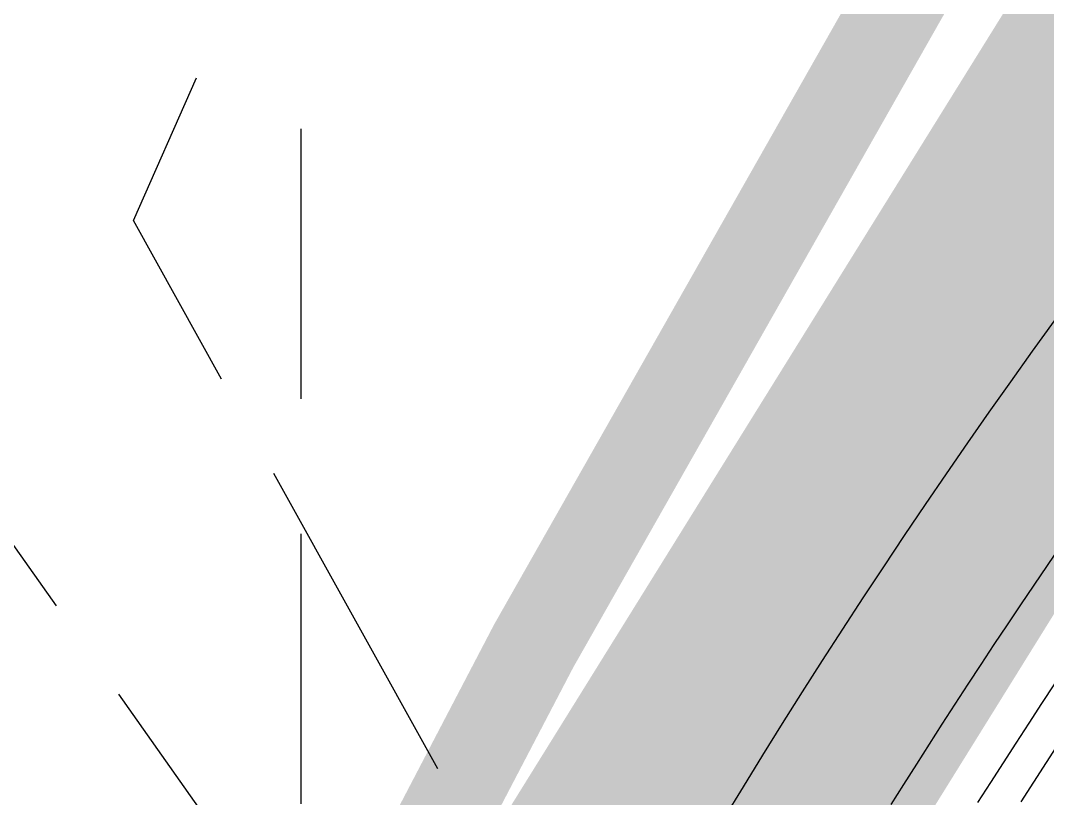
# Model space of a CAD drawing. Header units: inches. Extents: x 2439273 to 2445077, y 7048639 to 7057917.
# Drawn here: x 2442143.9 to 2442258, y 7051709.8 to 7051796.3 of the extents above; entities that cross this region are included whole.
import ezdxf

# ---------------------------------------------------------------- set-up
doc = ezdxf.new("R2010")
doc.units = ezdxf.units.IN
doc.header["$LTSCALE"] = 300
doc.header["$MEASUREMENT"] = 0
for name, pattern in [('DASHED2', [0.15, 0.1, -0.05]), ('DASHEDX2', [0.165, 0.125, -0.04]), ('HIDDEN', [0.375, 0.25, -0.125]), ('PHANTOM', [4.25, 3.5, -0.15, 0.15, -0.15, 0.15, -0.15])]:
    doc.linetypes.add(name, pattern=pattern)
for name, color, linetype in [('BOUNDARY', 24, 'PHANTOM'), ('EC', 43, 'DASHEDX2'), ('GRID', 254, 'HIDDEN'), ('LIMITS OF DISTURBANCE', 1, 'HIDDEN'), ('new', 3, 'Continuous'), ('PC', 43, 'DASHEDX2'), ('SILT FENCE', 200, 'Continuous')]:
    doc.layers.add(name, color=color, linetype=linetype)

msp = doc.modelspace()

# ---------------------------------------------------------------- linework, layer by layer
at = {"layer": 'BOUNDARY', "color": 7, "linetype": 'Continuous', "flags": 128}
msp.add_lwpolyline([(2442104.79, 7051307.16), (2442104.79, 7051307.16, -0.164597), (2442284.06, 7051796.07), (2442284.06, 7051796.07)], format="xyb", dxfattribs=at)
at = {"layer": 'EC', "color": 43, "linetype": 'DASHEDX2', "flags": 128}
msp.add_lwpolyline([(2442126.26, 7051761.89), (2442190.29, 7051671.17), (2442191.58, 7051665.28), (2442201.2, 7051669.18), (2442220.85, 7051674.88), (2442205.09, 7051686.45), (2442156.47, 7051774.06), (2442169.33, 7051803.09)], dxfattribs=at)
at = {"layer": 'GRID', "linetype": 'HIDDEN', "ltscale": 0.4}
msp.add_line((2442175.1, 7049369.26), (2442175.1, 7057765.42), dxfattribs=at)
at = {"layer": 'LIMITS OF DISTURBANCE', "linetype": 'HIDDEN', "ltscale": 0.5, "const_width": 10, "flags": 128}
msp.add_lwpolyline([(2442127.26, 7051363.13), (2442204.09, 7051407.4), (2442248.38, 7051334.22), (2442321.6, 7051300.79), (2442978.74, 7051264.65), (2442873.88, 7051467.94), (2442844.44, 7051663.98), (2442837.95, 7051847.23), (2442855.8, 7052101.84), (2442920.69, 7052448.89), (2442846.06, 7052487.81), (2442745.47, 7052429.43), (2442638.38, 7052301.31), (2442479.38, 7052533.22), (2442601.96, 7052602.51), (2442577.23, 7052676.96), (2442623.92, 7052843.85), (2442677.39, 7052988.58), (2442817.73, 7052854.99), (2442880.11, 7052869.46), (2442848.94, 7052940.23), (2441864.58, 7054261.3), (2440019.52, 7054269.21), (2440021.06, 7054291.38), (2439890.93, 7054291.38), (2439873.84, 7053725.81), (2439992.24, 7053477.48), (2440095.11, 7053461.96), (2440589.34, 7053162.55), (2441040.79, 7052879.46), (2441280.09, 7052734.83), (2441479.14, 7052560.14), (2441546.56, 7052439.76), (2441527.16, 7052421.21), (2441549.25, 7052380.14), (2441642.5, 7052242.64), (2441664.33, 7052251.23), (2441824.68, 7051951.87), (2441858.86, 7051917.87), (2441968.47, 7052034.67), (2442364.55, 7052357.17), (2442528.26, 7052145), (2442257.34, 7051826.22), (2442200.93, 7051726.79), (2442147.48, 7051624.4), (2442128.18, 7051520.52), (2442178.81, 7051440.13), (2442105.98, 7051398.87), (2442104.54, 7051397.79), (2442122.55, 7051359.6)], close=True, dxfattribs=at)
at = {"layer": 'new', "color": 3, "linetype": 'PHANTOM', "flags": 128}
msp.add_lwpolyline([(2442104.79, 7051307.16), (2442104.79, 7051307.16, -0.164597), (2442284.06, 7051796.07), (2442284.06, 7051796.07)], format="xyb", dxfattribs=at)
at = {"layer": 'PC', "color": 24, "linetype": 'Continuous', "flags": 128}
for points in [[(2442240.65, 7051709.18), (2442242.06, 7051711.41), (2442243.47, 7051713.65), (2442244.89, 7051715.88), (2442246.31, 7051718.1), (2442247.75, 7051720.32), (2442249.19, 7051722.54), (2442250.63, 7051724.75), (2442252.09, 7051726.95), (2442253.55, 7051729.15), (2442255.02, 7051731.35), (2442256.5, 7051733.54), (2442257.98, 7051735.73), (2442259.47, 7051737.91)], [(2442258.78, 7051722.57), (2442257.34, 7051720.39), (2442255.91, 7051718.2), (2442254.48, 7051716), (2442253.06, 7051713.81), (2442251.65, 7051711.6), (2442250.24, 7051709.4)], [(2442259.27, 7051716.03), (2442257.85, 7051713.85), (2442256.44, 7051711.66), (2442255.03, 7051709.47)]]:
    msp.add_lwpolyline(points, dxfattribs=at)
at = {"layer": 'SILT FENCE', "linetype": 'DASHED2', "const_width": 40, "flags": 128}
msp.add_lwpolyline([(2442205.46, 7051448.97), (2442158.05, 7051522.7), (2442165.96, 7051579.63), (2442207.88, 7051686.38), (2442289.54, 7051817.89), (2442561.39, 7052146.32), (2442357.35, 7052408.24), (2442357.35, 7052408.24)], dxfattribs=at)

doc.saveas('drawing.dxf')
